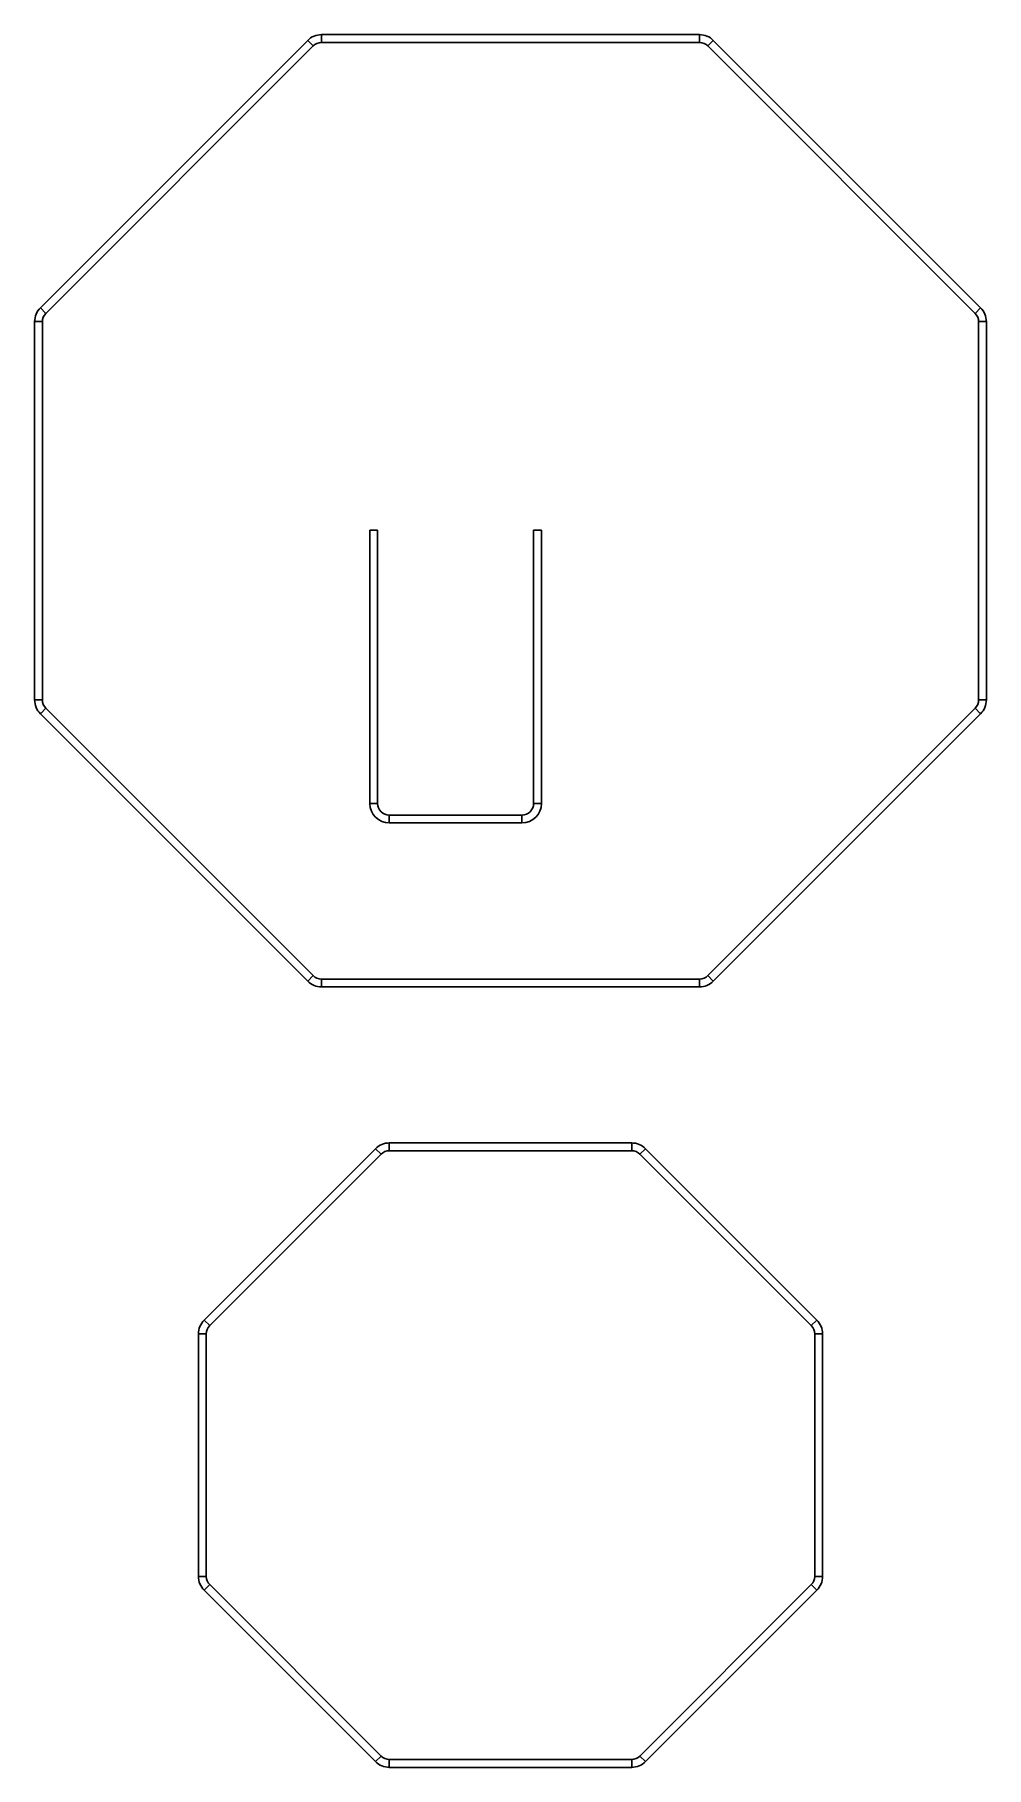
# Model space of a CAD drawing. Header units: metres. Extents: x -45 to 77, y -100 to 122.
import ezdxf

# ---------------------------------------------------------------- set-up
doc = ezdxf.new("R2010")
doc.units = ezdxf.units.M

msp = doc.modelspace()

# ---------------------------------------------------------------- linework, layer by layer
at = {"layer": 'PARAMETRIX'}
for p, q in [((-10.4663, 121.2678), (-44.7348, 86.9993)), ((-44.0277, 86.2922), (-9.7591, 120.5607)), ((-10.4663, 121.2678), (-9.7591, 120.5607)), ((-9.7591, 120.5607), (-10.4663, 121.2678)), ((39.7645, 122), (-8.6985, 122)), ((-8.6985, 122), (-8.6985, 121)), ((-8.6985, 121), (-8.6985, 122)), ((-8.6985, 121), (39.7645, 121)), ((39.7645, 122), (39.7645, 121)), ((39.7645, 121), (39.7645, 122)), ((41.5323, 121.2678), (40.8252, 120.5607)), ((40.8252, 120.5607), (41.5323, 121.2678)), ((40.8252, 120.5607), (75.0937, 86.2922)), ((75.8008, 86.9993), (41.5323, 121.2678)), ((-44.7348, 86.9993), (-44.0277, 86.2922)), ((-44.0277, 86.2922), (-44.7348, 86.9993)), ((75.8008, 86.9993), (75.0937, 86.2922)), ((75.0937, 86.2922), (75.8008, 86.9993)), ((-45.467, 85.2315), (-44.467, 85.2315)), ((-45.467, 85.2315), (-45.467, 36.7685)), ((-44.467, 85.2315), (-45.467, 85.2315)), ((-44.467, 36.7685), (-44.467, 85.2315)), ((76.533, 85.2315), (75.533, 85.2315)), ((75.533, 85.2315), (75.533, 36.7685)), ((75.533, 85.2315), (76.533, 85.2315)), ((76.533, 36.7685), (76.533, 85.2315)), ((-1.5, 58.5), (-2.5, 58.5)), ((-2.5, 58.5), (-2.5, 23.5)), ((-1.5, 23.5), (-1.5, 58.5)), ((19.5, 58.5), (18.5, 58.5)), ((18.5, 58.5), (18.5, 23.5)), ((19.5, 23.5), (19.5, 58.5)), ((-45.467, 36.7685), (-44.467, 36.7685)), ((-44.467, 36.7685), (-45.467, 36.7685)), ((-44.7348, 35.0007), (-44.0277, 35.7078)), ((-44.0277, 35.7078), (-44.7348, 35.0007)), ((-9.7591, 1.4393), (-44.0277, 35.7078)), ((75.0937, 35.7078), (40.8252, 1.4393)), ((75.8008, 35.0007), (75.0937, 35.7078)), ((75.0937, 35.7078), (75.8008, 35.0007)), ((76.533, 36.7685), (75.533, 36.7685)), ((75.533, 36.7685), (76.533, 36.7685)), ((-44.7348, 35.0007), (-10.4663, 0.7322)), ((41.5323, 0.7322), (75.8008, 35.0007)), ((-1.5, 23.5), (-2.5, 23.5)), ((-2.5, 23.5), (-1.5, 23.5)), ((19.5, 23.5), (18.5, 23.5)), ((18.5, 23.5), (19.5, 23.5)), ((17, 22), (0, 22)), ((0, 22), (0, 21)), ((0, 21), (0, 22)), ((0, 21), (17, 21)), ((17, 21), (17, 22)), ((17, 22), (17, 21)), ((-10.4663, 0.7322), (-9.7591, 1.4393)), ((-9.7591, 1.4393), (-10.4663, 0.7322)), ((39.7645, 1), (-8.6985, 1)), ((-8.6985, 1), (-8.6985, 0)), ((-8.6985, 0), (-8.6985, 1)), ((-8.6985, 0), (39.7645, 0)), ((39.7645, 0), (39.7645, 1)), ((39.7645, 1), (39.7645, 0)), ((41.5323, 0.7322), (40.8252, 1.4393)), ((40.8252, 1.4393), (41.5323, 0.7322)), ((-1.7678, -20.7322), (-23.7348, -42.6992)), ((-23.0277, -43.4063), (-1.0607, -21.4393)), ((-1.0607, -21.4393), (-1.7678, -20.7322)), ((-1.7678, -20.7322), (-1.0607, -21.4393)), ((31.066, -20), (0, -20)), ((0, -20), (0, -21)), ((0, -21), (0, -20)), ((0, -21), (31.066, -21)), ((31.066, -21), (31.066, -20)), ((31.066, -20), (31.066, -21)), ((32.1267, -21.4393), (32.8338, -20.7322)), ((32.8338, -20.7322), (32.1267, -21.4393)), ((32.1267, -21.4393), (54.0937, -43.4063)), ((54.8008, -42.6992), (32.8338, -20.7322)), ((-23.0277, -43.4063), (-23.7348, -42.6992)), ((-23.7348, -42.6992), (-23.0277, -43.4063)), ((54.0937, -43.4063), (54.8008, -42.6992)), ((54.8008, -42.6992), (54.0937, -43.4063)), ((-23.467, -44.467), (-24.467, -44.467)), ((-24.467, -44.467), (-24.467, -75.533)), ((-24.467, -44.467), (-23.467, -44.467)), ((-23.467, -75.533), (-23.467, -44.467)), ((54.533, -44.467), (55.533, -44.467)), ((54.533, -44.467), (54.533, -75.533)), ((55.533, -44.467), (54.533, -44.467)), ((55.533, -75.533), (55.533, -44.467)), ((-23.467, -75.533), (-24.467, -75.533)), ((-24.467, -75.533), (-23.467, -75.533)), ((-23.0277, -76.5937), (-23.7348, -77.3008)), ((-23.7348, -77.3008), (-23.0277, -76.5937)), ((-23.7348, -77.3008), (-1.7678, -99.2678)), ((-1.0607, -98.5607), (-23.0277, -76.5937)), ((54.0937, -76.5937), (32.1267, -98.5607)), ((32.8338, -99.2678), (54.8008, -77.3008)), ((54.0937, -76.5937), (54.8008, -77.3008)), ((54.8008, -77.3008), (54.0937, -76.5937)), ((54.533, -75.533), (55.533, -75.533)), ((55.533, -75.533), (54.533, -75.533)), ((-1.0607, -98.5607), (-1.7678, -99.2678)), ((-1.7678, -99.2678), (-1.0607, -98.5607)), ((31.066, -99), (0, -99)), ((0, -99), (0, -100)), ((0, -100), (0, -99)), ((31.066, -99), (31.066, -100)), ((31.066, -100), (31.066, -99)), ((32.1267, -98.5607), (32.8338, -99.2678)), ((32.8338, -99.2678), (32.1267, -98.5607)), ((0, -100), (31.066, -100))]:
    msp.add_line(p, q, dxfattribs=at)
for centre, radius, start, end in [((-8.6985, 119.5), 2.5, 90, 135), ((-8.6985, 119.5), 1.5, 90, 135), ((39.7645, 119.5), 2.5, 45, 90), ((39.7645, 119.5), 1.5, 45, 90), ((-42.967, 85.2315), 2.5, 135, 180), ((74.033, 85.2315), 2.5, 360, 45), ((-42.967, 85.2315), 1.5, 135, 180), ((74.033, 85.2315), 1.5, 0, 45), ((-42.967, 36.7685), 2.5, 180, 225), ((-42.967, 36.7685), 1.5, 180, 225), ((74.033, 36.7685), 1.5, 315, 360), ((74.033, 36.7685), 2.5, 315, 0), ((0, 23.5), 2.5, 180, 270), ((0, 23.5), 1.5, 180, 270), ((17, 23.5), 2.5, 270, 0), ((17, 23.5), 1.5, 270, 0), ((-8.6985, 2.5), 2.5, 225, 270), ((-8.6985, 2.5), 1.5, 225, 270), ((39.7645, 2.5), 1.5, 270, 315), ((39.7645, 2.5), 2.5, 270, 315), ((0, -22.5), 2.5, 90, 135), ((0, -22.5), 1.5, 90, 135), ((31.066, -22.5), 2.5, 45, 90), ((31.066, -22.5), 1.5, 45, 90), ((-21.967, -44.467), 2.5, 135, 180), ((-21.967, -44.467), 1.5, 135, 180), ((53.033, -44.467), 1.5, 360, 45), ((53.033, -44.467), 2.5, 0, 45), ((-21.967, -75.533), 2.5, 180, 225), ((-21.967, -75.533), 1.5, 180, 225), ((53.033, -75.533), 1.5, 315, 0), ((53.033, -75.533), 2.5, 315, 0), ((0, -97.5), 2.5, 225, 270), ((0, -97.5), 1.5, 225, 270), ((31.066, -97.5), 1.5, 270, 315), ((31.066, -97.5), 2.5, 270, 315)]:
    msp.add_arc(centre, radius, start, end, dxfattribs=at)

doc.saveas('drawing.dxf')
